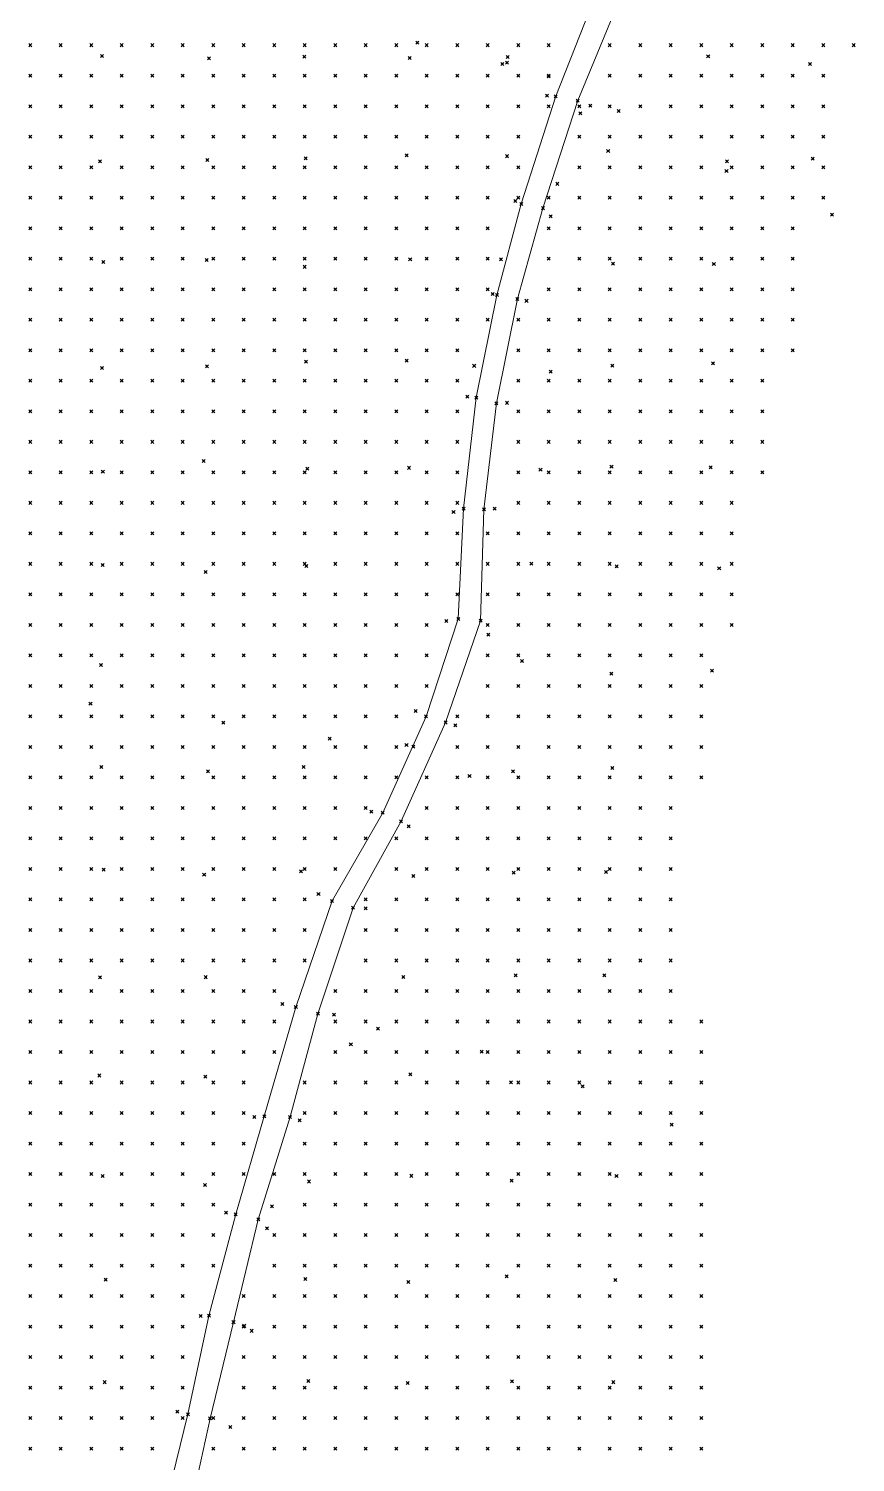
# Model space of a CAD drawing. Header units: metres. Extents: x 441556 to 446409, y 432338 to 461058.
# Drawn here: x 444905.2 to 444986.5, y 440632.3 to 440773.2 of the extents above; entities that cross this region are included whole.
import ezdxf

# ---------------------------------------------------------------- set-up
doc = ezdxf.new("R2010")
doc.units = ezdxf.units.M
doc.header["$MEASUREMENT"] = 0
doc.header["$PDMODE"] = 35
doc.header["$PDSIZE"] = 0.15
for name, color, linetype, lineweight in [('DTM-BRE-RevN_GRP_DRUM PIATRA', 2, 'Continuous', 0), ('DTM-NOK-RevN_LIDAR_co_lidar', 91, 'Continuous', 0), ('DTM-NOK-RevN_RTK', 32, 'Continuous', 0)]:
    doc.layers.add(name, color=color, linetype=linetype, lineweight=lineweight)

msp = doc.modelspace()

# ---------------------------------------------------------------- linework, layer by layer
at = {"layer": 'DTM-BRE-RevN_GRP_DRUM PIATRA'}
for p, q in [((444957.037, 440766.58, 407.299), (444961.597, 440778.134, 406.778)), ((444959.196, 440766.164, 407.287), (444963.845, 440777.395, 406.831)), ((444953.644, 440756.001, 407.596), (444957.037, 440766.58, 407.299)), ((444955.781, 440755.585, 407.721), (444959.196, 440766.164, 407.287)), ((444951.258, 440747.035, 407.767), (444953.644, 440756.001, 407.596)), ((444953.268, 440746.667, 407.821), (444955.781, 440755.585, 407.721)), ((444949.223, 440736.967, 407.521), (444951.258, 440747.035, 407.767)), ((444951.21, 440736.406, 407.532), (444953.268, 440746.667, 407.821)), ((444947.975, 440726.056, 406.896), (444949.223, 440736.967, 407.521)), ((444949.982, 440725.966, 406.925), (444951.21, 440736.406, 407.532)), ((444947.46, 440715.207, 406.384), (444947.975, 440726.056, 406.896)), ((444949.654, 440715.02, 406.37), (444949.982, 440725.966, 406.925)), ((444944.29, 440705.624, 406.832), (444947.46, 440715.207, 406.384)), ((444946.202, 440705.019, 406.898), (444949.654, 440715.02, 406.37)), ((444940.029, 440696.144, 406.896), (444944.29, 440705.624, 406.832)), ((444941.835, 440695.311, 407.156), (444946.202, 440705.019, 406.898)), ((444935.041, 440687.486, 407.348), (444940.029, 440696.144, 406.896)), ((444937.114, 440686.804, 407.351), (444941.835, 440695.311, 407.156)), ((444931.481, 440677.042, 407.958), (444935.041, 440687.486, 407.348)), ((444933.65, 440676.389, 408.054), (444937.114, 440686.804, 407.351)), ((444928.381, 440666.311, 408.494), (444931.481, 440677.042, 407.958)), ((444930.917, 440666.248, 408.501), (444933.65, 440676.389, 408.054)), ((444925.57, 440656.673, 409.022), (444928.381, 440666.311, 408.494)), ((444927.791, 440656.177, 409), (444930.917, 440666.248, 408.501)), ((444922.936, 440646.705, 409.525), (444925.57, 440656.673, 409.022)), ((444925.353, 440646.07, 409.554), (444927.791, 440656.177, 409)), ((444920.869, 440637.014, 409.832), (444922.936, 440646.705, 409.525)), ((444923.049, 440636.613, 409.797), (444925.353, 440646.07, 409.554)), ((444917.973, 440625.161, 410.26), (444920.869, 440637.014, 409.832)), ((444920.507, 440624.945, 410.253), (444923.049, 440636.613, 409.797))]:
    msp.add_line(p, q, dxfattribs=at)
at = {"layer": 'DTM-NOK-RevN_LIDAR_co_lidar'}
for p in [(444905.364, 440771.606, 391.568), (444908.363, 440771.606, 392.313), (444911.363, 440771.606, 393.086), (444914.362, 440771.606, 393.864), (444917.361, 440771.606, 394.657), (444920.361, 440771.606, 395.488), (444923.36, 440771.606, 396.337), (444926.36, 440771.606, 397.176), (444929.359, 440771.606, 398.006), (444932.358, 440771.606, 398.919), (444935.358, 440771.606, 399.809), (444938.357, 440771.606, 400.652), (444941.356, 440771.606, 401.486), (444944.356, 440771.606, 402.342), (444947.355, 440771.606, 403.164), (444950.354, 440771.606, 403.78), (444953.354, 440771.606, 404.495), (444956.353, 440771.606, 405.704), (444962.352, 440771.606, 407.054), (444965.351, 440771.606, 408.007), (444968.35, 440771.606, 409.164), (444971.35, 440771.606, 410.016), (444974.349, 440771.606, 410.815), (444977.348, 440771.606, 411.738), (444980.348, 440771.606, 412.829), (444983.347, 440771.606, 413.968), (444986.346, 440771.606, 414.977), (444905.364, 440768.607, 391.867), (444908.363, 440768.607, 392.606), (444911.363, 440768.607, 393.355), (444914.362, 440768.607, 394.156), (444917.361, 440768.607, 394.978), (444920.361, 440768.607, 395.805), (444923.36, 440768.607, 396.655), (444926.36, 440768.607, 397.512), (444929.359, 440768.607, 398.396), (444932.358, 440768.607, 399.309), (444935.358, 440768.607, 400.16), (444938.357, 440768.607, 401.002), (444941.356, 440768.607, 401.828), (444944.356, 440768.607, 402.646), (444947.355, 440768.607, 403.367), (444950.354, 440768.607, 404.004), (444953.354, 440768.607, 405.078), (444956.353, 440768.607, 406.49), (444962.352, 440768.607, 407.546), (444965.351, 440768.607, 408.576), (444968.35, 440768.607, 409.614), (444971.35, 440768.607, 410.495), (444974.349, 440768.607, 411.403), (444977.348, 440768.607, 412.331), (444980.348, 440768.607, 413.293), (444983.347, 440768.607, 414.274), (444905.364, 440765.608, 392.015), (444908.363, 440765.608, 392.784), (444911.363, 440765.608, 393.591), (444914.362, 440765.608, 394.423), (444917.361, 440765.608, 395.257), (444920.361, 440765.608, 396.092), (444923.36, 440765.608, 396.928), (444926.36, 440765.608, 397.799), (444929.359, 440765.608, 398.729), (444932.358, 440765.608, 399.615), (444935.358, 440765.608, 400.483), (444938.357, 440765.608, 401.387), (444941.356, 440765.608, 402.24), (444944.356, 440765.608, 403.009), (444947.355, 440765.608, 403.727), (444950.354, 440765.608, 404.293), (444953.354, 440765.608, 405.507), (444956.353, 440765.608, 406.833), (444959.352, 440765.608, 407.323), (444962.352, 440765.608, 408.052), (444965.351, 440765.608, 409.13), (444968.35, 440765.608, 410.08), (444971.35, 440765.608, 410.977), (444974.349, 440765.608, 411.983), (444977.348, 440765.608, 412.963), (444980.348, 440765.608, 413.851), (444983.347, 440765.608, 414.718), (444905.364, 440762.608, 392.175), (444908.363, 440762.608, 392.925), (444911.363, 440762.608, 393.747), (444914.362, 440762.608, 394.579), (444917.361, 440762.608, 395.413), (444920.361, 440762.608, 396.299), (444923.36, 440762.608, 397.209), (444926.36, 440762.608, 398.135), (444929.359, 440762.608, 399.049), (444932.358, 440762.608, 399.949), (444935.358, 440762.608, 400.841), (444938.357, 440762.608, 401.757), (444941.356, 440762.608, 402.606), (444944.356, 440762.608, 403.319), (444947.355, 440762.608, 404.096), (444950.354, 440762.608, 404.699), (444953.354, 440762.608, 406.118), (444959.352, 440762.608, 407.985), (444962.352, 440762.608, 408.614), (444965.351, 440762.608, 409.462), (444968.35, 440762.608, 410.399), (444971.35, 440762.608, 411.304), (444974.349, 440762.608, 412.281), (444977.348, 440762.608, 413.354), (444980.348, 440762.608, 414.392), (444983.347, 440762.608, 415.342), (444905.364, 440759.609, 392.31), (444908.363, 440759.609, 393.088), (444911.363, 440759.609, 393.883), (444914.362, 440759.609, 394.697), (444917.361, 440759.609, 395.56), (444920.361, 440759.609, 396.461), (444923.36, 440759.609, 397.36), (444926.36, 440759.609, 398.283), (444929.359, 440759.609, 399.22), (444932.358, 440759.609, 400.165), (444935.358, 440759.609, 401.116), (444938.357, 440759.609, 402.051), (444941.356, 440759.609, 402.889), (444944.356, 440759.609, 403.644), (444947.355, 440759.609, 404.479), (444950.354, 440759.609, 405.4), (444953.354, 440759.609, 406.66), (444959.352, 440759.609, 408.786), (444962.352, 440759.609, 409.547), (444965.351, 440759.609, 409.918), (444968.35, 440759.609, 410.53), (444971.35, 440759.609, 411.454), (444974.349, 440759.609, 412.632), (444977.348, 440759.609, 413.826), (444980.348, 440759.609, 414.92), (444983.347, 440759.609, 415.932), (444905.364, 440756.61, 392.395), (444908.363, 440756.61, 393.17), (444911.363, 440756.61, 393.976), (444914.362, 440756.61, 394.815), (444917.361, 440756.61, 395.696), (444920.361, 440756.61, 396.594), (444923.36, 440756.61, 397.489), (444926.36, 440756.61, 398.414), (444929.359, 440756.61, 399.36), (444932.358, 440756.61, 400.315), (444935.358, 440756.61, 401.265), (444938.357, 440756.61, 402.163), (444941.356, 440756.61, 403.014), (444944.356, 440756.61, 403.81), (444947.355, 440756.61, 404.641), (444950.354, 440756.61, 405.609), (444953.354, 440756.61, 406.989), (444956.353, 440756.61, 407.784), (444959.352, 440756.61, 409.364), (444962.352, 440756.61, 409.929), (444965.351, 440756.61, 410.197), (444968.35, 440756.61, 410.799), (444971.35, 440756.61, 411.661), (444974.349, 440756.61, 412.887), (444977.348, 440756.61, 414.127), (444980.348, 440756.61, 415.284), (444983.347, 440756.61, 416.421), (444905.364, 440753.61, 392.412), (444908.363, 440753.61, 393.186), (444911.363, 440753.61, 394.009), (444914.362, 440753.61, 394.865), (444917.361, 440753.61, 395.738), (444920.361, 440753.61, 396.642), (444923.36, 440753.61, 397.577), (444926.36, 440753.61, 398.532), (444929.359, 440753.61, 399.479), (444932.358, 440753.61, 400.472), (444935.358, 440753.61, 401.417), (444938.357, 440753.61, 402.333), (444941.356, 440753.61, 403.137), (444944.356, 440753.61, 404.012), (444947.355, 440753.61, 404.682), (444950.354, 440753.61, 406.114), (444956.353, 440753.61, 408.39), (444959.352, 440753.61, 409.811), (444962.352, 440753.61, 410.227), (444965.351, 440753.61, 410.572), (444968.35, 440753.61, 411.19), (444971.35, 440753.61, 412.076), (444974.349, 440753.61, 413.178), (444977.348, 440753.61, 414.302), (444980.348, 440753.61, 415.353), (444905.364, 440750.611, 392.42), (444908.363, 440750.611, 393.163), (444911.363, 440750.611, 393.989), (444914.362, 440750.611, 394.834), (444917.361, 440750.611, 395.708), (444920.361, 440750.611, 396.648), (444923.36, 440750.611, 397.59), (444926.36, 440750.611, 398.548), (444929.359, 440750.611, 399.519), (444932.358, 440750.611, 400.507), (444935.358, 440750.611, 401.52), (444938.357, 440750.611, 402.435), (444941.356, 440750.611, 403.223), (444944.356, 440750.611, 404.133), (444947.355, 440750.611, 404.949), (444950.354, 440750.611, 406.403), (444956.353, 440750.611, 408.715), (444959.352, 440750.611, 410.022), (444962.352, 440750.611, 410.474), (444965.351, 440750.611, 410.955), (444968.35, 440750.611, 411.623), (444971.35, 440750.611, 412.598), (444974.349, 440750.611, 413.71), (444977.348, 440750.611, 414.768), (444980.348, 440750.611, 415.723), (444905.364, 440747.612, 392.562), (444908.363, 440747.612, 393.313), (444911.363, 440747.612, 394.091), (444914.362, 440747.612, 394.887), (444917.361, 440747.612, 395.704), (444920.361, 440747.612, 396.588), (444923.36, 440747.612, 397.533), (444926.36, 440747.612, 398.497), (444929.359, 440747.612, 399.492), (444932.358, 440747.612, 400.535), (444935.358, 440747.612, 401.556), (444938.357, 440747.612, 402.51), (444941.356, 440747.612, 403.309), (444944.356, 440747.612, 404.186), (444947.355, 440747.612, 405.155), (444950.354, 440747.612, 406.886), (444956.353, 440747.612, 409.346), (444959.352, 440747.612, 410.16), (444962.352, 440747.612, 410.619), (444965.351, 440747.612, 411.236), (444968.35, 440747.612, 411.971), (444971.35, 440747.612, 412.957), (444974.349, 440747.612, 414.023), (444977.348, 440747.612, 415.173), (444980.348, 440747.612, 416.148), (444905.364, 440744.612, 392.706), (444908.363, 440744.612, 393.49), (444911.363, 440744.612, 394.269), (444914.362, 440744.612, 395.083), (444917.361, 440744.612, 395.931), (444920.361, 440744.612, 396.817), (444923.36, 440744.612, 397.75), (444926.36, 440744.612, 398.719), (444929.359, 440744.612, 399.688), (444932.358, 440744.612, 400.608), (444935.358, 440744.612, 401.585), (444938.357, 440744.612, 402.508), (444941.356, 440744.612, 403.273), (444944.356, 440744.612, 404.225), (444947.355, 440744.612, 405.747), (444950.354, 440744.612, 407.217), (444953.354, 440744.612, 407.977), (444956.353, 440744.612, 409.642), (444959.352, 440744.612, 410.299), (444962.352, 440744.612, 410.793), (444965.351, 440744.612, 411.494), (444968.35, 440744.612, 412.324), (444971.35, 440744.612, 413.265), (444974.349, 440744.612, 414.309), (444977.348, 440744.612, 415.332), (444980.348, 440744.612, 416.313), (444905.364, 440741.613, 392.719), (444908.363, 440741.613, 393.514), (444911.363, 440741.613, 394.34), (444914.362, 440741.613, 395.206), (444917.361, 440741.613, 396.094), (444920.361, 440741.613, 397.024), (444923.36, 440741.613, 397.983), (444926.36, 440741.613, 398.965), (444929.359, 440741.613, 399.949), (444932.358, 440741.613, 400.93), (444935.358, 440741.613, 401.908), (444938.357, 440741.613, 402.954), (444941.356, 440741.613, 403.743), (444944.356, 440741.613, 404.697), (444947.355, 440741.613, 406.089), (444953.354, 440741.613, 408.349), (444956.353, 440741.613, 409.889), (444959.352, 440741.613, 410.357), (444962.352, 440741.613, 410.874), (444965.351, 440741.613, 411.711), (444968.35, 440741.613, 412.625), (444971.35, 440741.613, 413.542), (444974.349, 440741.613, 414.533), (444977.348, 440741.613, 415.464), (444980.348, 440741.613, 416.476), (444905.364, 440738.614, 392.771), (444908.363, 440738.614, 393.584), (444911.363, 440738.614, 394.402), (444914.362, 440738.614, 395.286), (444917.361, 440738.614, 396.187), (444920.361, 440738.614, 397.096), (444923.36, 440738.614, 398.06), (444926.36, 440738.614, 399.06), (444929.359, 440738.614, 400.051), (444932.358, 440738.614, 401.054), (444935.358, 440738.614, 402.048), (444938.357, 440738.614, 403.035), (444941.356, 440738.614, 404.041), (444944.356, 440738.614, 404.816), (444947.355, 440738.614, 406.16), (444953.354, 440738.614, 408.679), (444956.353, 440738.614, 409.989), (444959.352, 440738.614, 410.379), (444962.352, 440738.614, 410.956), (444965.351, 440738.614, 411.868), (444968.35, 440738.614, 412.815), (444971.35, 440738.614, 413.807), (444974.349, 440738.614, 414.726), (444977.348, 440738.614, 415.573), (444905.364, 440735.614, 392.662), (444908.363, 440735.614, 393.518), (444911.363, 440735.614, 394.391), (444914.362, 440735.614, 395.273), (444917.361, 440735.614, 396.19), (444920.361, 440735.614, 397.146), (444923.36, 440735.614, 398.122), (444926.36, 440735.614, 399.122), (444929.359, 440735.614, 400.122), (444932.358, 440735.614, 401.093), (444935.358, 440735.614, 402.059), (444938.357, 440735.614, 403.103), (444941.356, 440735.614, 404.073), (444944.356, 440735.614, 404.821), (444947.355, 440735.614, 406.134), (444953.354, 440735.614, 409.093), (444956.353, 440735.614, 410.053), (444959.352, 440735.614, 410.407), (444962.352, 440735.614, 411.07), (444965.351, 440735.614, 412.021), (444968.35, 440735.614, 413.002), (444971.35, 440735.614, 413.956), (444974.349, 440735.614, 414.863), (444977.348, 440735.614, 415.749), (444905.364, 440732.615, 392.632), (444908.363, 440732.615, 393.483), (444911.363, 440732.615, 394.34), (444914.362, 440732.615, 395.237), (444917.361, 440732.615, 396.14), (444920.361, 440732.615, 397.062), (444923.36, 440732.615, 398.046), (444926.36, 440732.615, 399.034), (444929.359, 440732.615, 399.989), (444932.358, 440732.615, 400.983), (444935.358, 440732.615, 401.975), (444938.357, 440732.615, 403.036), (444941.356, 440732.615, 404.016), (444944.356, 440732.615, 404.77), (444947.355, 440732.615, 406.176), (444953.354, 440732.615, 409.079), (444956.353, 440732.615, 410.032), (444959.352, 440732.615, 410.508), (444962.352, 440732.615, 411.24), (444965.351, 440732.615, 412.181), (444968.35, 440732.615, 413.14), (444971.35, 440732.615, 414.08), (444974.349, 440732.615, 414.996), (444977.348, 440732.615, 415.93), (444905.364, 440729.616, 392.533), (444908.363, 440729.616, 393.367), (444911.363, 440729.616, 394.214), (444914.362, 440729.616, 395.102), (444917.361, 440729.616, 396.016), (444920.361, 440729.616, 396.937), (444923.36, 440729.616, 397.878), (444926.36, 440729.616, 398.849), (444929.359, 440729.616, 399.833), (444932.358, 440729.616, 400.821), (444935.358, 440729.616, 401.822), (444938.357, 440729.616, 402.889), (444941.356, 440729.616, 403.866), (444944.356, 440729.616, 404.663), (444947.355, 440729.616, 406.293), (444953.354, 440729.616, 408.857), (444956.353, 440729.616, 409.884), (444959.352, 440729.616, 410.513), (444962.352, 440729.616, 411.318), (444965.351, 440729.616, 412.282), (444968.35, 440729.616, 413.261), (444971.35, 440729.616, 414.213), (444974.349, 440729.616, 415.164), (444977.348, 440729.616, 416.127), (444905.364, 440726.616, 392.468), (444908.363, 440726.616, 393.22), (444911.363, 440726.616, 394.023), (444914.362, 440726.616, 394.888), (444917.361, 440726.616, 395.773), (444920.361, 440726.616, 396.702), (444923.36, 440726.616, 397.674), (444926.36, 440726.616, 398.658), (444929.359, 440726.616, 399.665), (444932.358, 440726.616, 400.649), (444935.358, 440726.616, 401.683), (444938.357, 440726.616, 402.753), (444941.356, 440726.616, 403.701), (444944.356, 440726.616, 404.557), (444947.355, 440726.616, 406.332), (444953.354, 440726.616, 408.889), (444956.353, 440726.616, 409.829), (444959.352, 440726.616, 410.508), (444962.352, 440726.616, 411.432), (444965.351, 440726.616, 412.462), (444968.35, 440726.616, 413.434), (444971.35, 440726.616, 414.373), (444974.349, 440726.616, 415.286), (444905.364, 440723.617, 392.508), (444908.363, 440723.617, 393.204), (444911.363, 440723.617, 393.938), (444914.362, 440723.617, 394.761), (444917.361, 440723.617, 395.621), (444920.361, 440723.617, 396.484), (444923.36, 440723.617, 397.427), (444926.36, 440723.617, 398.433), (444929.359, 440723.617, 399.45), (444932.358, 440723.617, 400.457), (444935.358, 440723.617, 401.488), (444938.357, 440723.617, 402.576), (444941.356, 440723.617, 403.519), (444944.356, 440723.617, 404.61), (444947.355, 440723.617, 406.269), (444950.354, 440723.617, 406.633), (444953.354, 440723.617, 409.038), (444956.353, 440723.617, 409.78), (444959.352, 440723.617, 410.462), (444962.352, 440723.617, 411.501), (444965.351, 440723.617, 412.51), (444968.35, 440723.617, 413.474), (444971.35, 440723.617, 414.43), (444974.349, 440723.617, 415.345), (444905.364, 440720.618, 392.567), (444908.363, 440720.618, 393.245), (444911.363, 440720.618, 393.959), (444914.362, 440720.618, 394.739), (444917.361, 440720.618, 395.56), (444920.361, 440720.618, 396.375), (444923.36, 440720.618, 397.272), (444926.36, 440720.618, 398.274), (444929.359, 440720.618, 399.285), (444932.358, 440720.618, 400.333), (444935.358, 440720.618, 401.41), (444938.357, 440720.618, 402.489), (444941.356, 440720.618, 403.429), (444944.356, 440720.618, 404.687), (444947.355, 440720.618, 406.178), (444950.354, 440720.618, 406.498), (444953.354, 440720.618, 408.81), (444956.353, 440720.618, 409.591), (444959.352, 440720.618, 410.289), (444962.352, 440720.618, 411.229), (444965.351, 440720.618, 412.251), (444968.35, 440720.618, 413.266), (444971.35, 440720.618, 414.324), (444974.349, 440720.618, 415.336), (444905.364, 440717.618, 392.6), (444908.363, 440717.618, 393.248), (444911.363, 440717.618, 393.963), (444914.362, 440717.618, 394.701), (444917.361, 440717.618, 395.461), (444920.361, 440717.618, 396.281), (444923.36, 440717.618, 397.173), (444926.36, 440717.618, 398.153), (444929.359, 440717.618, 399.169), (444932.358, 440717.618, 400.224), (444935.358, 440717.618, 401.354), (444938.357, 440717.618, 402.429), (444941.356, 440717.618, 403.374), (444944.356, 440717.618, 404.747), (444947.355, 440717.618, 406.044), (444950.354, 440717.618, 406.393), (444953.354, 440717.618, 408.196), (444956.353, 440717.618, 409.341), (444959.352, 440717.618, 410.079), (444962.352, 440717.618, 410.934), (444965.351, 440717.618, 412.117), (444968.35, 440717.618, 413.401), (444971.35, 440717.618, 414.431), (444974.349, 440717.618, 415.332), (444905.364, 440714.619, 392.578), (444908.363, 440714.619, 393.231), (444911.363, 440714.619, 393.946), (444914.362, 440714.619, 394.674), (444917.361, 440714.619, 395.408), (444920.361, 440714.619, 396.182), (444923.36, 440714.619, 396.974), (444926.36, 440714.619, 397.805), (444929.359, 440714.619, 398.735), (444932.358, 440714.619, 399.77), (444935.358, 440714.619, 400.901), (444938.357, 440714.619, 401.975), (444941.356, 440714.619, 402.934), (444944.356, 440714.619, 404.628), (444950.354, 440714.619, 406.489), (444953.354, 440714.619, 408.247), (444956.353, 440714.619, 409.356), (444959.352, 440714.619, 410.181), (444962.352, 440714.619, 411.164), (444965.351, 440714.619, 412.428), (444968.35, 440714.619, 413.798), (444971.35, 440714.619, 414.717), (444974.349, 440714.619, 415.454), (444905.364, 440711.62, 392.527), (444908.363, 440711.62, 393.223), (444911.363, 440711.62, 393.936), (444914.362, 440711.62, 394.685), (444917.361, 440711.62, 395.416), (444920.361, 440711.62, 396.097), (444923.36, 440711.62, 396.777), (444926.36, 440711.62, 397.553), (444929.359, 440711.62, 398.496), (444932.358, 440711.62, 399.615), (444935.358, 440711.62, 400.885), (444938.357, 440711.62, 402.147), (444941.356, 440711.62, 403.15), (444944.356, 440711.62, 405.011), (444950.354, 440711.62, 407.044), (444953.354, 440711.62, 409.003), (444956.353, 440711.62, 409.704), (444959.352, 440711.62, 410.647), (444962.352, 440711.62, 411.758), (444965.351, 440711.62, 412.977), (444968.35, 440711.62, 414.051), (444971.35, 440711.62, 414.911), (444905.364, 440708.62, 392.516), (444908.363, 440708.62, 393.221), (444911.363, 440708.62, 393.924), (444914.362, 440708.62, 394.68), (444917.361, 440708.62, 395.537), (444920.361, 440708.62, 396.378), (444923.36, 440708.62, 397.18), (444926.36, 440708.62, 398.237), (444929.359, 440708.62, 399.491), (444932.358, 440708.62, 400.763), (444935.358, 440708.62, 402.081), (444938.357, 440708.62, 403.519), (444941.356, 440708.62, 404.662), (444944.356, 440708.62, 406.188), (444950.354, 440708.62, 408.178), (444953.354, 440708.62, 409.516), (444956.353, 440708.62, 410.133), (444959.352, 440708.62, 411.161), (444962.352, 440708.62, 412.329), (444965.351, 440708.62, 413.492), (444968.35, 440708.62, 414.416), (444971.35, 440708.62, 415.173), (444905.364, 440705.621, 392.422), (444908.363, 440705.621, 393.175), (444911.363, 440705.621, 393.944), (444914.362, 440705.621, 394.769), (444917.361, 440705.621, 395.878), (444920.361, 440705.621, 397.119), (444923.36, 440705.621, 398.202), (444926.36, 440705.621, 399.447), (444929.359, 440705.621, 400.875), (444932.358, 440705.621, 402.243), (444935.358, 440705.621, 403.333), (444938.357, 440705.621, 404.423), (444941.356, 440705.621, 405.683), (444947.355, 440705.621, 407.043), (444950.354, 440705.621, 409.58), (444953.354, 440705.621, 410.076), (444956.353, 440705.621, 410.641), (444959.352, 440705.621, 411.687), (444962.352, 440705.621, 412.868), (444965.351, 440705.621, 413.871), (444968.35, 440705.621, 414.739), (444971.35, 440705.621, 415.491), (444905.364, 440702.621, 392.153), (444908.363, 440702.621, 393.076), (444911.363, 440702.621, 393.989), (444914.362, 440702.621, 394.957), (444917.361, 440702.621, 396.092), (444920.361, 440702.621, 397.385), (444923.36, 440702.621, 398.696), (444926.36, 440702.621, 400.026), (444929.359, 440702.621, 401.517), (444932.358, 440702.621, 403.007), (444935.358, 440702.621, 404.311), (444938.357, 440702.621, 405.339), (444941.356, 440702.621, 406.423), (444947.355, 440702.621, 407.866), (444950.354, 440702.621, 409.965), (444953.354, 440702.621, 410.541), (444956.353, 440702.621, 411.244), (444959.352, 440702.621, 412.251), (444962.352, 440702.621, 413.327), (444965.351, 440702.621, 414.223), (444968.35, 440702.621, 415.003), (444971.35, 440702.621, 415.931), (444905.364, 440699.622, 391.976), (444908.363, 440699.622, 393.019), (444911.363, 440699.622, 394.015), (444914.362, 440699.622, 395.095), (444917.361, 440699.622, 396.385), (444920.361, 440699.622, 397.795), (444923.36, 440699.622, 399.224), (444926.36, 440699.622, 400.617), (444929.359, 440699.622, 402.14), (444932.358, 440699.622, 403.64), (444935.358, 440699.622, 404.956), (444938.357, 440699.622, 406.06), (444941.356, 440699.622, 406.84), (444944.356, 440699.622, 407.234), (444947.355, 440699.622, 409.035), (444950.354, 440699.622, 410.496), (444953.354, 440699.622, 411.052), (444956.353, 440699.622, 411.865), (444959.352, 440699.622, 412.888), (444962.352, 440699.622, 413.812), (444965.351, 440699.622, 414.575), (444968.35, 440699.622, 415.412), (444971.35, 440699.622, 416.706), (444905.364, 440696.623, 392.106), (444908.363, 440696.623, 393.145), (444911.363, 440696.623, 394.153), (444914.362, 440696.623, 395.368), (444917.361, 440696.623, 396.805), (444920.361, 440696.623, 398.229), (444923.36, 440696.623, 399.673), (444926.36, 440696.623, 401.196), (444929.359, 440696.623, 402.677), (444932.358, 440696.623, 404.201), (444935.358, 440696.623, 405.26), (444938.357, 440696.623, 406.163), (444944.356, 440696.623, 407.958), (444947.355, 440696.623, 409.907), (444950.354, 440696.623, 410.788), (444953.354, 440696.623, 411.506), (444956.353, 440696.623, 412.393), (444959.352, 440696.623, 413.348), (444962.352, 440696.623, 414.247), (444965.351, 440696.623, 415.114), (444968.35, 440696.623, 416.05), (444905.364, 440693.623, 392.253), (444908.363, 440693.623, 393.254), (444911.363, 440693.623, 394.388), (444914.362, 440693.623, 395.819), (444917.361, 440693.623, 397.384), (444920.361, 440693.623, 398.882), (444923.36, 440693.623, 400.376), (444926.36, 440693.623, 401.894), (444929.359, 440693.623, 403.332), (444932.358, 440693.623, 404.394), (444935.358, 440693.623, 405.665), (444938.357, 440693.623, 406.784), (444941.356, 440693.623, 407.353), (444944.356, 440693.623, 409.711), (444947.355, 440693.623, 410.661), (444950.354, 440693.623, 411.154), (444953.354, 440693.623, 411.919), (444956.353, 440693.623, 413.002), (444959.352, 440693.623, 413.872), (444962.352, 440693.623, 414.679), (444965.351, 440693.623, 415.782), (444968.35, 440693.623, 417.131), (444905.364, 440690.624, 392.408), (444908.363, 440690.624, 393.425), (444911.363, 440690.624, 394.719), (444914.362, 440690.624, 396.245), (444917.361, 440690.624, 397.832), (444920.361, 440690.624, 399.415), (444923.36, 440690.624, 401.015), (444926.36, 440690.624, 402.465), (444929.359, 440690.624, 403.696), (444932.358, 440690.624, 405.151), (444935.358, 440690.624, 406.738), (444941.356, 440690.624, 408.246), (444944.356, 440690.624, 410.46), (444947.355, 440690.624, 410.832), (444950.354, 440690.624, 411.589), (444953.354, 440690.624, 412.503), (444956.353, 440690.624, 413.511), (444959.352, 440690.624, 414.312), (444962.352, 440690.624, 415.106), (444965.351, 440690.624, 416.274), (444968.35, 440690.624, 417.757), (444905.364, 440687.625, 392.851), (444908.363, 440687.625, 394.082), (444911.363, 440687.625, 395.497), (444914.362, 440687.625, 397.058), (444917.361, 440687.625, 398.64), (444920.361, 440687.625, 400.089), (444923.36, 440687.625, 401.449), (444926.36, 440687.625, 402.808), (444929.359, 440687.625, 404.285), (444932.358, 440687.625, 406.001), (444938.357, 440687.625, 407.712), (444941.356, 440687.625, 409.779), (444944.356, 440687.625, 410.768), (444947.355, 440687.625, 411.249), (444950.354, 440687.625, 412.129), (444953.354, 440687.625, 413.078), (444956.353, 440687.625, 414.014), (444959.352, 440687.625, 414.88), (444962.352, 440687.625, 415.774), (444965.351, 440687.625, 417.108), (444968.35, 440687.625, 418.254), (444905.364, 440684.625, 393.251), (444908.363, 440684.625, 394.594), (444911.363, 440684.625, 396.164), (444914.362, 440684.625, 397.664), (444917.361, 440684.625, 399.095), (444920.361, 440684.625, 400.609), (444923.36, 440684.625, 401.959), (444926.36, 440684.625, 403.352), (444929.359, 440684.625, 405.167), (444932.358, 440684.625, 406.47), (444938.357, 440684.625, 408.587), (444941.356, 440684.625, 410.61), (444944.356, 440684.625, 411.149), (444947.355, 440684.625, 411.688), (444950.354, 440684.625, 412.636), (444953.354, 440684.625, 413.633), (444956.353, 440684.625, 414.546), (444959.352, 440684.625, 415.372), (444962.352, 440684.625, 416.484), (444965.351, 440684.625, 417.867), (444968.35, 440684.625, 418.809), (444905.364, 440681.626, 393.979), (444908.363, 440681.626, 395.322), (444911.363, 440681.626, 396.707), (444914.362, 440681.626, 398.273), (444917.361, 440681.626, 399.83), (444920.361, 440681.626, 401.235), (444923.36, 440681.626, 402.74), (444926.36, 440681.626, 404.448), (444929.359, 440681.626, 405.876), (444932.358, 440681.626, 407.048), (444938.357, 440681.626, 409.904), (444941.356, 440681.626, 411.131), (444944.356, 440681.626, 411.503), (444947.355, 440681.626, 412.163), (444950.354, 440681.626, 413.103), (444953.354, 440681.626, 414.183), (444956.353, 440681.626, 414.994), (444959.352, 440681.626, 415.942), (444962.352, 440681.626, 417.215), (444965.351, 440681.626, 418.401), (444968.35, 440681.626, 419.295), (444905.364, 440678.627, 394.464), (444908.363, 440678.627, 396.066), (444911.363, 440678.627, 397.556), (444914.362, 440678.627, 398.98), (444917.361, 440678.627, 400.399), (444920.361, 440678.627, 401.948), (444923.36, 440678.627, 403.55), (444926.36, 440678.627, 404.994), (444929.359, 440678.627, 406.553), (444935.358, 440678.627, 408.283), (444938.357, 440678.627, 410.29), (444941.356, 440678.627, 411.292), (444944.356, 440678.627, 411.729), (444947.355, 440678.627, 412.546), (444950.354, 440678.627, 413.507), (444953.354, 440678.627, 414.491), (444956.353, 440678.627, 415.347), (444959.352, 440678.627, 416.505), (444962.352, 440678.627, 417.954), (444965.351, 440678.627, 418.904), (444968.35, 440678.627, 419.773), (444905.364, 440675.627, 394.945), (444908.363, 440675.627, 396.675), (444911.363, 440675.627, 398.201), (444914.362, 440675.627, 399.5), (444917.361, 440675.627, 401.041), (444920.361, 440675.627, 402.77), (444923.36, 440675.627, 404.257), (444926.36, 440675.627, 405.589), (444929.359, 440675.627, 407.009), (444935.358, 440675.627, 408.694), (444938.357, 440675.627, 410.32), (444941.356, 440675.627, 411.504), (444944.356, 440675.627, 412.264), (444947.355, 440675.627, 413.3), (444950.354, 440675.627, 414.227), (444953.354, 440675.627, 415.302), (444956.353, 440675.627, 416.154), (444959.352, 440675.627, 417.176), (444962.352, 440675.627, 418.421), (444965.351, 440675.627, 419.337), (444968.35, 440675.627, 420.281), (444971.35, 440675.627, 421.215), (444905.364, 440672.628, 395.821), (444908.363, 440672.628, 397.346), (444911.363, 440672.628, 398.762), (444914.362, 440672.628, 400.221), (444917.361, 440672.628, 401.87), (444920.361, 440672.628, 403.492), (444923.36, 440672.628, 404.906), (444926.36, 440672.628, 406.353), (444929.359, 440672.628, 407.701), (444935.358, 440672.628, 409.281), (444938.357, 440672.628, 410.446), (444941.356, 440672.628, 411.99), (444944.356, 440672.628, 412.861), (444947.355, 440672.628, 414.097), (444950.354, 440672.628, 414.931), (444953.354, 440672.628, 415.912), (444956.353, 440672.628, 416.818), (444959.352, 440672.628, 417.772), (444962.352, 440672.628, 418.787), (444965.351, 440672.628, 419.756), (444968.35, 440672.628, 420.753), (444971.35, 440672.628, 421.618), (444905.364, 440669.629, 396.426), (444908.363, 440669.629, 397.804), (444911.363, 440669.629, 399.415), (444914.362, 440669.629, 401.014), (444917.361, 440669.629, 402.593), (444920.361, 440669.629, 404.128), (444923.36, 440669.629, 405.457), (444926.36, 440669.629, 406.917), (444932.358, 440669.629, 408.668), (444935.358, 440669.629, 409.991), (444938.357, 440669.629, 411.085), (444941.356, 440669.629, 412.481), (444944.356, 440669.629, 413.36), (444947.355, 440669.629, 414.798), (444950.354, 440669.629, 415.62), (444953.354, 440669.629, 416.497), (444956.353, 440669.629, 417.425), (444959.352, 440669.629, 418.439), (444962.352, 440669.629, 419.334), (444965.351, 440669.629, 420.272), (444968.35, 440669.629, 421.197), (444971.35, 440669.629, 422.11), (444905.364, 440666.629, 396.889), (444908.363, 440666.629, 398.418), (444911.363, 440666.629, 400.111), (444914.362, 440666.629, 401.682), (444917.361, 440666.629, 403.155), (444920.361, 440666.629, 404.584), (444923.36, 440666.629, 405.989), (444926.36, 440666.629, 407.42), (444932.358, 440666.629, 409.159), (444935.358, 440666.629, 410.825), (444938.357, 440666.629, 411.833), (444941.356, 440666.629, 413.082), (444944.356, 440666.629, 413.991), (444947.355, 440666.629, 415.343), (444950.354, 440666.629, 415.854), (444953.354, 440666.629, 416.604), (444956.353, 440666.629, 417.667), (444959.352, 440666.629, 418.882), (444962.352, 440666.629, 419.91), (444965.351, 440666.629, 420.889), (444968.35, 440666.629, 421.845), (444971.35, 440666.629, 422.796), (444905.364, 440663.63, 397.436), (444908.363, 440663.63, 399.091), (444911.363, 440663.63, 400.803), (444914.362, 440663.63, 402.299), (444917.361, 440663.63, 403.651), (444920.361, 440663.63, 405.063), (444923.36, 440663.63, 406.51), (444926.36, 440663.63, 407.783), (444932.358, 440663.63, 409.594), (444935.358, 440663.63, 411.389), (444938.357, 440663.63, 412.494), (444941.356, 440663.63, 413.38), (444944.356, 440663.63, 414.404), (444947.355, 440663.63, 415.438), (444950.354, 440663.63, 416.015), (444953.354, 440663.63, 416.82), (444956.353, 440663.63, 417.786), (444959.352, 440663.63, 419.079), (444962.352, 440663.63, 420.125), (444965.351, 440663.63, 421.09), (444968.35, 440663.63, 422.266), (444971.35, 440663.63, 423.371), (444905.364, 440660.631, 398.081), (444908.363, 440660.631, 399.746), (444911.363, 440660.631, 401.445), (444914.362, 440660.631, 402.898), (444917.361, 440660.631, 404.234), (444920.361, 440660.631, 405.655), (444923.36, 440660.631, 407.096), (444926.36, 440660.631, 408.227), (444929.359, 440660.631, 408.945), (444932.358, 440660.631, 410.216), (444935.358, 440660.631, 411.822), (444938.357, 440660.631, 413.037), (444941.356, 440660.631, 413.77), (444944.356, 440660.631, 414.658), (444947.355, 440660.631, 415.46), (444950.354, 440660.631, 416.238), (444953.354, 440660.631, 417.205), (444956.353, 440660.631, 418.172), (444959.352, 440660.631, 419.312), (444962.352, 440660.631, 420.3), (444965.351, 440660.631, 421.284), (444968.35, 440660.631, 422.387), (444971.35, 440660.631, 423.528), (444905.364, 440657.631, 398.665), (444908.363, 440657.631, 400.328), (444911.363, 440657.631, 401.98), (444914.362, 440657.631, 403.47), (444917.361, 440657.631, 404.886), (444920.361, 440657.631, 406.31), (444923.36, 440657.631, 407.687), (444932.358, 440657.631, 410.966), (444935.358, 440657.631, 412.315), (444938.357, 440657.631, 413.451), (444941.356, 440657.631, 414.124), (444944.356, 440657.631, 414.903), (444947.355, 440657.631, 415.674), (444950.354, 440657.631, 416.644), (444953.354, 440657.631, 417.646), (444956.353, 440657.631, 418.612), (444959.352, 440657.631, 419.679), (444962.352, 440657.631, 420.626), (444965.351, 440657.631, 421.633), (444968.35, 440657.631, 422.625), (444971.35, 440657.631, 423.703), (444905.364, 440654.632, 399.222), (444908.363, 440654.632, 400.911), (444911.363, 440654.632, 402.569), (444914.362, 440654.632, 404.064), (444917.361, 440654.632, 405.455), (444920.361, 440654.632, 406.899), (444923.36, 440654.632, 408.235), (444929.359, 440654.632, 409.894), (444932.358, 440654.632, 411.641), (444935.358, 440654.632, 412.844), (444938.357, 440654.632, 413.799), (444941.356, 440654.632, 414.358), (444944.356, 440654.632, 415.13), (444947.355, 440654.632, 415.939), (444950.354, 440654.632, 417.005), (444953.354, 440654.632, 418.033), (444956.353, 440654.632, 419.006), (444959.352, 440654.632, 420.048), (444962.352, 440654.632, 421.009), (444965.351, 440654.632, 422.029), (444968.35, 440654.632, 423.012), (444971.35, 440654.632, 424.04), (444905.364, 440651.633, 399.854), (444908.363, 440651.633, 401.496), (444911.363, 440651.633, 403.149), (444914.362, 440651.633, 404.658), (444917.361, 440651.633, 406.04), (444920.361, 440651.633, 407.467), (444923.36, 440651.633, 408.673), (444929.359, 440651.633, 410.45), (444932.358, 440651.633, 412.146), (444935.358, 440651.633, 413.351), (444938.357, 440651.633, 414.062), (444941.356, 440651.633, 414.595), (444944.356, 440651.633, 415.352), (444947.355, 440651.633, 416.205), (444950.354, 440651.633, 417.295), (444953.354, 440651.633, 418.354), (444956.353, 440651.633, 419.371), (444959.352, 440651.633, 420.359), (444962.352, 440651.633, 421.334), (444965.351, 440651.633, 422.341), (444968.35, 440651.633, 423.369), (444971.35, 440651.633, 424.39), (444905.364, 440648.633, 400.513), (444908.363, 440648.633, 402.095), (444911.363, 440648.633, 403.651), (444914.362, 440648.633, 405.155), (444917.361, 440648.633, 406.6), (444920.361, 440648.633, 407.999), (444926.36, 440648.633, 409.712), (444929.359, 440648.633, 411.06), (444932.358, 440648.633, 412.624), (444935.358, 440648.633, 413.771), (444938.357, 440648.633, 414.281), (444941.356, 440648.633, 414.911), (444944.356, 440648.633, 415.659), (444947.355, 440648.633, 416.585), (444950.354, 440648.633, 417.646), (444953.354, 440648.633, 418.698), (444956.353, 440648.633, 419.717), (444959.352, 440648.633, 420.646), (444962.352, 440648.633, 421.567), (444965.351, 440648.633, 422.545), (444968.35, 440648.633, 423.636), (444971.35, 440648.633, 424.676), (444905.364, 440645.634, 401.139), (444908.363, 440645.634, 402.723), (444911.363, 440645.634, 404.205), (444914.362, 440645.634, 405.644), (444917.361, 440645.634, 407.079), (444920.361, 440645.634, 408.454), (444926.36, 440645.634, 410.075), (444929.359, 440645.634, 411.778), (444932.358, 440645.634, 413.106), (444935.358, 440645.634, 414.012), (444938.357, 440645.634, 414.503), (444941.356, 440645.634, 415.285), (444944.356, 440645.634, 416.039), (444947.355, 440645.634, 417.041), (444950.354, 440645.634, 418.017), (444953.354, 440645.634, 419.038), (444956.353, 440645.634, 420.077), (444959.352, 440645.634, 420.964), (444962.352, 440645.634, 421.836), (444965.351, 440645.634, 422.792), (444968.35, 440645.634, 423.857), (444971.35, 440645.634, 424.902), (444905.364, 440642.635, 401.765), (444908.363, 440642.635, 403.287), (444911.363, 440642.635, 404.783), (444914.362, 440642.635, 406.226), (444917.361, 440642.635, 407.622), (444920.361, 440642.635, 408.872), (444926.36, 440642.635, 410.409), (444929.359, 440642.635, 412.192), (444932.358, 440642.635, 413.418), (444935.358, 440642.635, 414.141), (444938.357, 440642.635, 414.701), (444941.356, 440642.635, 415.554), (444944.356, 440642.635, 416.378), (444947.355, 440642.635, 417.417), (444950.354, 440642.635, 418.373), (444953.354, 440642.635, 419.338), (444956.353, 440642.635, 420.392), (444959.352, 440642.635, 421.316), (444962.352, 440642.635, 422.21), (444965.351, 440642.635, 423.15), (444968.35, 440642.635, 424.156), (444971.35, 440642.635, 425.179), (444905.364, 440639.635, 402.434), (444908.363, 440639.635, 403.884), (444911.363, 440639.635, 405.354), (444914.362, 440639.635, 406.748), (444917.361, 440639.635, 408.077), (444920.361, 440639.635, 409.162), (444926.36, 440639.635, 410.833), (444929.359, 440639.635, 412.571), (444932.358, 440639.635, 413.716), (444935.358, 440639.635, 414.335), (444938.357, 440639.635, 414.967), (444941.356, 440639.635, 415.775), (444944.356, 440639.635, 416.672), (444947.355, 440639.635, 417.683), (444950.354, 440639.635, 418.622), (444953.354, 440639.635, 419.662), (444956.353, 440639.635, 420.682), (444959.352, 440639.635, 421.599), (444962.352, 440639.635, 422.53), (444965.351, 440639.635, 423.538), (444968.35, 440639.635, 424.514), (444971.35, 440639.635, 425.506), (444905.364, 440636.636, 403.104), (444908.363, 440636.636, 404.553), (444911.363, 440636.636, 405.916), (444914.362, 440636.636, 407.224), (444917.361, 440636.636, 408.541), (444920.361, 440636.636, 409.49), (444923.36, 440636.636, 410.173), (444926.36, 440636.636, 411.414), (444929.359, 440636.636, 412.933), (444932.358, 440636.636, 413.971), (444935.358, 440636.636, 414.53), (444938.357, 440636.636, 415.239), (444941.356, 440636.636, 416.031), (444944.356, 440636.636, 416.974), (444947.355, 440636.636, 417.898), (444950.354, 440636.636, 418.904), (444953.354, 440636.636, 419.961), (444956.353, 440636.636, 420.912), (444959.352, 440636.636, 421.804), (444962.352, 440636.636, 422.733), (444965.351, 440636.636, 423.798), (444968.35, 440636.636, 424.831), (444971.35, 440636.636, 425.806), (444905.364, 440633.637, 403.69), (444908.363, 440633.637, 405.111), (444911.363, 440633.637, 406.445), (444914.362, 440633.637, 407.655), (444917.361, 440633.637, 408.892), (444923.36, 440633.637, 410.474), (444926.36, 440633.637, 411.944), (444929.359, 440633.637, 413.28), (444932.358, 440633.637, 414.17), (444935.358, 440633.637, 414.712), (444938.357, 440633.637, 415.473), (444941.356, 440633.637, 416.234), (444944.356, 440633.637, 417.263), (444947.355, 440633.637, 418.186), (444950.354, 440633.637, 419.166), (444953.354, 440633.637, 420.178), (444956.353, 440633.637, 421.086), (444959.352, 440633.637, 422.002), (444962.352, 440633.637, 422.926), (444965.351, 440633.637, 423.975), (444968.35, 440633.637, 425.054), (444971.35, 440633.637, 425.997)]:
    msp.add_point(p, dxfattribs=at)
at = {"layer": 'DTM-NOK-RevN_RTK'}
for p in [(444943.431, 440771.853, 402.317), (444912.415, 440770.542, 393.536), (444922.935, 440770.305, 396.473), (444932.317, 440770.466, 399.164), (444942.667, 440770.347, 402.083), (444952.243, 440769.89, 404.413), (444952.323, 440770.437, 404.12), (444972.025, 440770.517, 410.557), (444951.794, 440769.757, 404.126), (444956.336, 440768.531, 407.118), (444982.034, 440769.759, 413.727), (444956.174, 440766.656, 407.388), (444957.037, 440766.58, 407.299), (444959.196, 440766.164, 407.287), (444960.427, 440765.667, 407.649), (444959.452, 440764.92, 407.505), (444963.237, 440765.135, 408.423), (444912.219, 440760.188, 394.212), (444922.779, 440760.323, 397.376), (444932.461, 440760.49, 400.372), (444942.387, 440760.772, 403.304), (444952.259, 440760.695, 406.405), (444962.195, 440761.214, 409.49), (444973.867, 440760.195, 412.618), (444982.314, 440760.455, 415.558), (444973.828, 440759.241, 412.678), (444957.2, 440757.974, 407.81), (444953.054, 440756.297, 407.554), (444953.644, 440756.001, 407.596), (444955.781, 440755.585, 407.721), (444956.551, 440754.794, 407.976), (444984.194, 440754.938, 416.958), (444912.543, 440750.287, 394.459), (444922.726, 440750.484, 397.604), (444942.727, 440750.545, 403.786), (444951.646, 440750.56, 407.608), (444962.676, 440750.128, 410.656), (444972.585, 440750.096, 413.219), (444932.357, 440749.818, 400.782), (444950.846, 440747.154, 407.695), (444951.258, 440747.035, 407.767), (444953.268, 440746.667, 407.821), (444954.162, 440746.472, 407.901), (444932.477, 440740.488, 401.228), (444942.374, 440740.601, 404.384), (444972.509, 440740.325, 414.12), (444912.432, 440739.881, 394.873), (444922.737, 440740.046, 397.999), (444949.016, 440740.085, 407.589), (444956.552, 440739.518, 410.503), (444962.601, 440740.107, 411.14), (444948.337, 440737.046, 407.404), (444949.223, 440736.967, 407.521), (444951.21, 440736.406, 407.532), (444952.247, 440736.446, 407.747), (444922.409, 440730.729, 397.859), (444912.508, 440729.68, 394.713), (444932.612, 440729.964, 401.124), (444942.622, 440730.057, 404.401), (444955.538, 440729.864, 409.887), (444962.522, 440730.17, 411.438), (444972.27, 440730.107, 414.559), (444946.984, 440725.707, 407.011), (444947.975, 440726.056, 406.896), (444949.982, 440725.966, 406.925), (444951.024, 440726.037, 407.073), (444912.488, 440720.508, 394.372), (444954.649, 440720.625, 409.634), (444922.604, 440719.828, 397.171), (444932.516, 440720.409, 400.547), (444963.027, 440720.36, 411.616), (444973.107, 440720.188, 415.105), (444946.278, 440715, 406.175), (444947.46, 440715.207, 406.384), (444949.654, 440715.02, 406.37), (444950.418, 440713.665, 406.499), (444912.329, 440710.675, 394.237), (444953.727, 440711.056, 409.532), (444962.506, 440709.813, 412.156), (444972.406, 440710.105, 415.324), (444911.296, 440706.863, 393.842), (444924.352, 440705.008, 399.075), (444943.263, 440706.146, 406.789), (444944.29, 440705.624, 406.832), (444946.202, 440705.019, 406.898), (444947.161, 440704.737, 407.067), (444934.822, 440703.441, 403.925), (444942.366, 440702.815, 407.208), (444943.037, 440702.652, 407.208), (444912.365, 440700.653, 394.546), (444922.835, 440700.213, 399.121), (444932.24, 440700.657, 403.654), (444948.558, 440699.758, 410.512), (444952.839, 440700.221, 410.901), (444962.611, 440700.55, 413.831), (444938.906, 440696.263, 406.768), (444940.029, 440696.144, 406.896), (444941.835, 440695.311, 407.156), (444942.576, 440694.807, 407.156), (444912.583, 440690.567, 395.662), (444922.472, 440690.071, 400.771), (444931.998, 440690.378, 405.204), (444943.027, 440689.94, 410.548), (444952.893, 440690.248, 412.576), (444961.994, 440690.329, 415.261), (444933.711, 440688.156, 407.338), (444935.041, 440687.486, 407.348), (444937.114, 440686.804, 407.351), (444938.353, 440686.742, 407.691), (444912.238, 440679.967, 397.925), (444922.63, 440679.985, 403.22), (444942.046, 440680, 411.438), (444953.093, 440680.153, 414.427), (444961.82, 440680.165, 417.106), (444930.169, 440677.342, 407.929), (444931.481, 440677.042, 407.958), (444933.65, 440676.389, 408.054), (444935.231, 440676.288, 408.266), (444939.55, 440674.929, 411.326), (444936.89, 440673.376, 410.147), (444949.763, 440672.649, 414.983), (444912.171, 440670.318, 400.087), (444922.597, 440670.204, 405.249), (444942.734, 440670.43, 412.833), (444952.627, 440669.641, 416.266), (444959.673, 440669.259, 418.721), (444927.403, 440666.236, 408.486), (444928.381, 440666.311, 408.494), (444930.917, 440666.248, 408.501), (444931.847, 440665.908, 408.666), (444968.43, 440665.497, 422.28), (444912.481, 440660.426, 402.358), (444932.768, 440659.895, 411.081), (444942.849, 440660.456, 414.371), (444952.692, 440659.993, 417.209), (444963.012, 440660.445, 420.498), (444922.544, 440659.543, 407.086), (444929.129, 440657.449, 409.516), (444924.63, 440656.829, 408.956), (444925.57, 440656.673, 409.022), (444927.791, 440656.177, 409), (444928.66, 440655.307, 409.539), (444912.785, 440650.249, 404.353), (444932.408, 440650.316, 412.615), (444942.545, 440650.021, 415.172), (444952.22, 440650.572, 418.209), (444962.889, 440650.215, 421.604), (444922.131, 440646.685, 409.455), (444922.936, 440646.705, 409.525), (444925.353, 440646.07, 409.554), (444926.405, 440645.707, 409.637), (444927.15, 440645.217, 411.218), (444912.685, 440640.172, 406.093), (444932.707, 440640.279, 413.967), (444952.741, 440640.248, 419.523), (444962.693, 440640.171, 422.597), (444942.492, 440640.094, 416.152), (444919.828, 440637.261, 409.725), (444920.869, 440637.014, 409.832), (444923.049, 440636.613, 409.797), (444925.029, 440635.752, 411.265)]:
    msp.add_point(p, dxfattribs=at)

doc.saveas('drawing.dxf')
